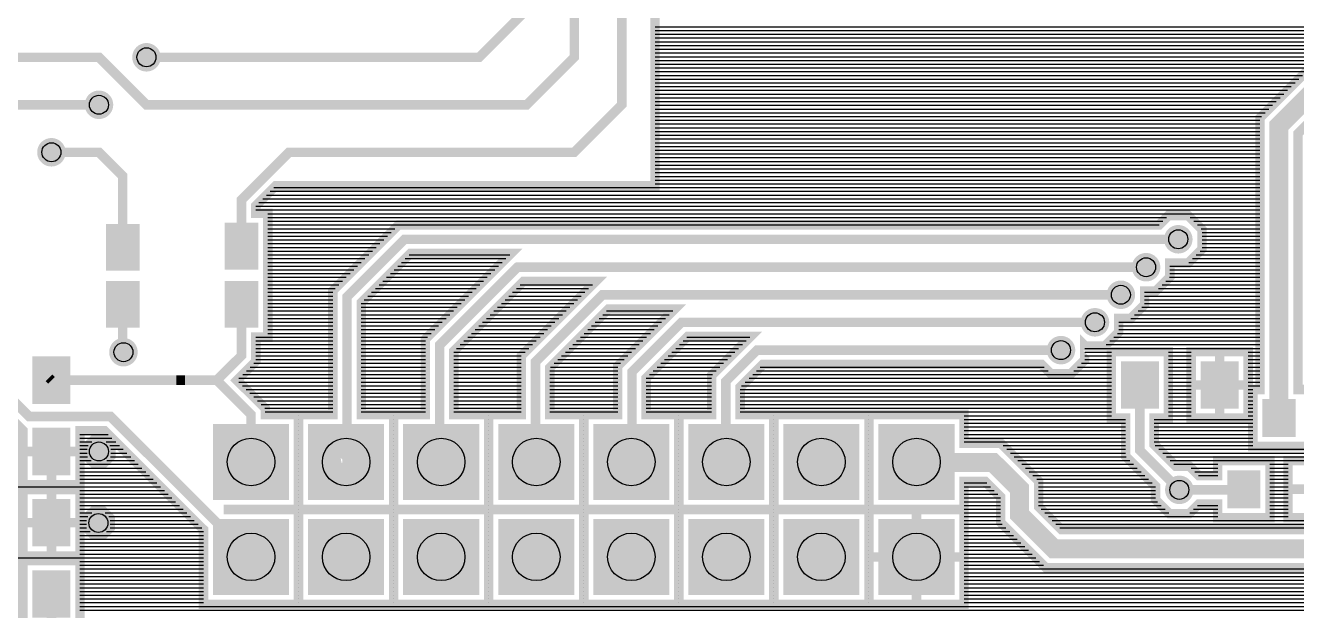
# Model space of a CAD drawing. Header units: inches. Extents: x -1.97 to 1.97, y -1.92 to 2.03.
# Drawn here: x -0.629 to 0.708, y 0.385 to 1.001 of the extents above; entities that cross this region are included whole.
import ezdxf

# ---------------------------------------------------------------- set-up
doc = ezdxf.new("R2010")
doc.units = ezdxf.units.IN
doc.layers.get('0').update_dxf_attribs({"linetype": 'CONTINUOUS'})

# ---------------------------------------------------------------- blocks, each defined once
blk = doc.blocks.new('EPAD')
at = {"const_width": 0.5}
blk.add_lwpolyline([(-0.25, 0, 1), (0.25, 0, 1)], format="xyb", close=True, dxfattribs=at)
blk = doc.blocks.new('RPAD')
blk.add_trace([(-0.5, -0.5), (-0.5, 0.5), (0.5, -0.5), (0.5, 0.5)])

msp = doc.modelspace()

# ---------------------------------------------------------------- linework, layer by layer
for points, const_width in [([(-0.655626, 0.599145), (-0.631625, 0.575144), (-0.631625, 0.517919), (-0.571626, 0.517919), (-0.571626, 0.574801), (-0.54572, 0.574801), (-0.441625, 0.470706), (-0.441625, 0.391919), (-0.341626, 0.391919), (-0.341626, 0.491919), (-0.420412, 0.491919), (-0.420413, 0.491919), (-0.341626, 0.491919), (-0.341626, 0.591919), (-0.376626, 0.591919), (-0.376626, 0.598091), (-0.406453, 0.627919), (-0.386626, 0.647746), (-0.386626, 0.673313), (-0.373909, 0.673313), (-0.373909, 0.803697), (-0.386626, 0.803697), (-0.386626, 0.811706), (-0.365728, 0.832604), (0.033375, 0.832604), (0.033375, 1.985711)], 0.01), ([(-1.301625, 1.967919), (-0.051625, 1.967919), (-0.001625, 1.917919), (-0.001625, 0.917919), (-0.051625, 0.867919), (-0.351625, 0.867919), (-0.401625, 0.817919), (-0.401625, 0.769091)], 0.01), ([(-0.551625, 0.917919), (-1.801625, 0.917919), (-1.851625, 0.967919), (-1.851625, 1.867919), (-1.801625, 1.917919), (-1.351625, 1.917919)], 0.01), ([(-1.301625, 1.917919), (-0.101625, 1.917919), (-0.051625, 1.867919), (-0.051625, 0.967919), (-0.101625, 0.917919), (-0.501625, 0.917919), (-0.551625, 0.967919), (-1.751625, 0.967919)], 0.01), ([(-1.350453, 1.869091), (-0.152798, 1.869091), (-0.101625, 1.817919), (-0.101625, 1.017919), (-0.151625, 0.967919), (-0.501625, 0.967919)], 0.01), ([(0.750487, 0.984919), (0.669715, 0.904147), (0.669715, 0.61823), (0.662215, 0.61823), (0.662215, 0.558231), (0.717215, 0.558231)], 0.01), ([(0.689715, 0.788919), (0.689715, 0.895863), (0.741864, 0.948013), (0.75877, 0.964919), (0.873375, 0.964919)], 0.02), ([(0.717215, 0.61823), (0.709715, 0.61823), (0.709715, 0.88758), (0.767054, 0.944919)], 0.01), ([(-0.601625, 0.867919), (-0.551625, 0.867919), (-0.526625, 0.842919), (-0.526625, 0.767919)], 0.01), ([(0.608777, 0.786677), (0.608777, 0.765967), (0.594133, 0.751322), (0.57489, 0.751322), (0.57489, 0.736564), (0.560245, 0.721919), (0.548374, 0.721919), (0.548374, 0.707564), (0.53373, 0.692919), (0.521122, 0.692919), (0.521122, 0.678564), (0.506477, 0.663919), (0.485767, 0.663919), (0.485374, 0.664312), (0.485374, 0.649255), (0.47073, 0.63461), (0.45002, 0.63461), (0.44002, 0.64461), (0.146835, 0.64461), (0.122854, 0.62063), (0.122854, 0.591919), (0.158374, 0.591919), (0.158374, 0.491919), (0.058375, 0.491919), (0.058375, 0.591919), (0.092855, 0.591919), (0.092855, 0.633056), (0.133719, 0.673919), (0.067545, 0.673919), (0.024085, 0.630459), (0.024085, 0.591919), (0.058374, 0.591919), (0.058374, 0.491919), (-0.041625, 0.491919), (-0.041625, 0.591919), (-0.005915, 0.591919), (-0.005915, 0.642885), (0.05412, 0.702919), (-0.015607, 0.702919), (-0.077366, 0.64116), (-0.077366, 0.591919), (-0.041626, 0.591919), (-0.041626, 0.491919), (-0.141625, 0.491919), (-0.141625, 0.591919), (-0.107365, 0.591919), (-0.107365, 0.653586), (-0.029032, 0.731919), (-0.105116, 0.731919), (-0.178274, 0.658762), (-0.178274, 0.591919), (-0.141626, 0.591919), (-0.141626, 0.491919), (-0.241625, 0.491919), (-0.241625, 0.591919), (-0.208273, 0.591919), (-0.208273, 0.671188), (-0.118139, 0.761322), (-0.224009, 0.761322), (-0.275626, 0.709706), (-0.275626, 0.591919), (-0.241626, 0.591919), (-0.241626, 0.491919), (-0.341625, 0.491919), (-0.341625, 0.591919), (-0.305625, 0.591919), (-0.305625, 0.722132), (-0.236435, 0.791321), (0.563422, 0.791321), (0.573422, 0.801321), (0.594133, 0.801321), (0.608777, 0.786677)], 0.01), ([(0.689715, 0.606253), (0.689715, 0.784919), (0.689715, 0.788919)], 0.02), ([(0.583778, 0.776322), (-0.230222, 0.776322), (-0.290625, 0.715919), (-0.290625, 0.532445), (-0.290177, 0.531997), (-0.291625, 0.541919)], 0.01), ([(0.54989, 0.746919), (-0.111329, 0.746919), (-0.193273, 0.664975), (-0.193273, 0.543567), (-0.191625, 0.541919)], 0.01), ([(0.523375, 0.717919), (-0.02182, 0.717919), (-0.092366, 0.647373), (-0.092366, 0.542659), (-0.091625, 0.541919)], 0.01), ([(-0.391625, 0.441919), (-0.539507, 0.589801), (-0.622869, 0.589801), (-0.625069, 0.589801), (-0.645971, 0.610703), (-0.645971, 0.699265), (-0.652625, 0.705919), (-0.651625, 0.707919)], 0.01), ([(-0.526625, 0.707919), (-0.526625, 0.658207), (-0.525876, 0.657458)], 0.01), ([(-0.401625, 0.707919), (-0.401625, 0.653959), (-0.427666, 0.627919), (-0.461106, 0.627919)], 0.01), ([(0.496122, 0.688919), (0.061332, 0.688919), (0.009085, 0.636672), (0.009085, 0.542629), (0.008375, 0.541919)], 0.01), ([(0.191375, 0.65961), (0.186375, 0.65961), (0.140622, 0.65961), (0.107854, 0.626843), (0.107854, 0.542439), (0.108375, 0.541919)], 0.01), ([(0.460375, 0.65961), (0.191375, 0.65961)], 0.01), ([(0.573374, 0.587919), (0.558374, 0.587919), (0.558374, 0.560248), (0.581098, 0.537524), (0.59524, 0.537524), (0.60524, 0.527524), (0.625215, 0.527524), (0.625215, 0.54323), (0.680215, 0.54323), (0.680215, 0.483231), (0.625215, 0.483231), (0.625215, 0.497525), (0.60524, 0.497525), (0.59524, 0.487525), (0.57453, 0.487525), (0.559885, 0.502169), (0.559885, 0.516311), (0.528375, 0.547822), (0.528375, 0.587919), (0.513375, 0.587919), (0.513375, 0.657919), (0.573374, 0.657919), (0.573374, 0.587919)], 0.01), ([(0.597375, 0.587919), (0.657374, 0.587919), (0.657374, 0.657919), (0.597375, 0.657919), (0.597375, 0.587919)], 0.01), ([(0.627375, 0.657919), (0.627375, 0.622919)], 0.01), ([(-0.601625, 0.627919), (-0.604106, 0.630399)], 0.01), ([(-0.601625, 0.627919), (-0.470285, 0.627919)], 0.01), ([(-0.461106, 0.627919), (-0.470285, 0.627919)], 0.01), ([(-0.391625, 0.541919), (-0.391625, 0.591878), (-0.427666, 0.627919)], 0.01), ([(0.543375, 0.622919), (0.543375, 0.554035), (0.584885, 0.512524)], 0.01), ([(0.597375, 0.622919), (0.627375, 0.622919)], 0.01), ([(0.657374, 0.622919), (0.627375, 0.622919)], 0.01), ([(0.627375, 0.587919), (0.627375, 0.622919)], 0.01), ([(0.689715, 0.588231), (0.689715, 0.606253)], 0.02), ([(0.158375, 0.491919), (0.258374, 0.491919), (0.258374, 0.591919), (0.158375, 0.591919), (0.158375, 0.491919)], 0.01), ([(0.772378, 0.470543), (0.461033, 0.470543), (0.436885, 0.494692), (0.436885, 0.52165), (0.397054, 0.561481), (0.358374, 0.561481), (0.358374, 0.591919), (0.258375, 0.591919), (0.258375, 0.491919), (0.358374, 0.491919), (0.358374, 0.521481), (0.380486, 0.521481), (0.396885, 0.505082), (0.396885, 0.478124), (0.444466, 0.430544), (0.772378, 0.430544)], 0.01), ([(-0.556803, 0.540419), (-0.546448, 0.540419), (-0.539125, 0.547741), (-0.539125, 0.558096), (-0.546448, 0.565419), (-0.556803, 0.565419), (-0.564125, 0.558096), (-0.564125, 0.547741), (-0.556803, 0.540419)], 0.01), ([(-0.631625, 0.552919), (-0.601625, 0.552919)], 0.01), ([(-0.601625, 0.552919), (-0.551625, 0.552919)], 0.01), ([(-0.571626, 0.552919), (-0.601625, 0.552919)], 0.01), ([(-0.601625, 0.517919), (-0.601625, 0.552919)], 0.01), ([(0.792378, 0.450544), (0.45275, 0.450544), (0.416885, 0.486408), (0.416885, 0.513366), (0.38877, 0.541481), (0.308909, 0.541481), (0.306208, 0.544182), (0.308375, 0.541919)], 0.02), ([(0.754215, 0.54323), (0.699215, 0.54323), (0.699215, 0.483231), (0.754215, 0.483231), (0.754215, 0.54323)], 0.01), ([(-0.631625, 0.442919), (-0.571626, 0.442919), (-0.571626, 0.512919), (-0.631625, 0.512919), (-0.631625, 0.442919)], 0.01), ([(-0.601625, 0.512919), (-0.601625, 0.477919)], 0.01), ([(0.584885, 0.512524), (0.652009, 0.512524), (0.652715, 0.513231)], 0.01), ([(0.699215, 0.513231), (0.726715, 0.513231)], 0.01), ([(-0.557398, 0.46514), (-0.547043, 0.46514), (-0.53972, 0.472463), (-0.53972, 0.482818), (-0.547043, 0.49014), (-0.557398, 0.49014), (-0.56472, 0.482818), (-0.56472, 0.472463), (-0.557398, 0.46514)], 0.01), ([(-0.341625, 0.391919), (-0.241626, 0.391919), (-0.241626, 0.491919), (-0.341625, 0.491919), (-0.341625, 0.391919)], 0.01), ([(-0.241625, 0.391919), (-0.141626, 0.391919), (-0.141626, 0.491919), (-0.241625, 0.491919), (-0.241625, 0.391919)], 0.01), ([(-0.141625, 0.391919), (-0.041626, 0.391919), (-0.041626, 0.491919), (-0.141625, 0.491919), (-0.141625, 0.391919)], 0.01), ([(-0.041625, 0.391919), (0.058374, 0.391919), (0.058374, 0.491919), (-0.041625, 0.491919), (-0.041625, 0.391919)], 0.01), ([(0.058375, 0.391919), (0.158374, 0.391919), (0.158374, 0.491919), (0.058375, 0.491919), (0.058375, 0.391919)], 0.01), ([(0.158375, 0.391919), (0.258374, 0.391919), (0.258374, 0.491919), (0.158375, 0.491919), (0.158375, 0.391919)], 0.01), ([(0.258375, 0.391919), (0.358374, 0.391919), (0.358374, 0.491919), (0.258375, 0.491919), (0.258375, 0.391919)], 0.01), ([(0.308375, 0.491919), (0.308375, 0.441919)], 0.01), ([(-0.631625, 0.477919), (-0.601625, 0.477919)], 0.01), ([(-0.601625, 0.477919), (-0.552499, 0.477919), (-0.55222, 0.47764)], 0.01), ([(-0.571626, 0.477919), (-0.601625, 0.477919)], 0.01), ([(-0.601625, 0.442919), (-0.601625, 0.477919)], 0.01), ([(-0.631625, 0.367919), (-0.631625, 0.437919), (-0.571626, 0.437919), (-0.571626, 0.367919)], 0.01), ([(0.258375, 0.441919), (0.308375, 0.441919)], 0.01), ([(0.358374, 0.441919), (0.308375, 0.441919)], 0.01), ([(0.308375, 0.391919), (0.308375, 0.441919)], 0.01), ([(-0.601625, 0.402919), (-0.601625, 0.323919), (-0.600625, 0.322919), (-0.601625, 0.327919)], 0.01)]:
    msp.add_lwpolyline(points, dxfattribs=dict(const_width=const_width))
for points in [[(0.033375, 1.000069), (0.880242, 1.000069)], [(0.033375, 0.996132), (0.876305, 0.996132)], [(0.033375, 0.992195), (0.872368, 0.992195)], [(0.033375, 0.988258), (0.868431, 0.988258)], [(0.033375, 0.984321), (0.749889, 0.984321)], [(0.033375, 0.980384), (0.745952, 0.980384)], [(0.033375, 0.976447), (0.742015, 0.976447)], [(0.033375, 0.97251), (0.738078, 0.97251)], [(0.033375, 0.968573), (0.734141, 0.968573)], [(0.033375, 0.964636), (0.730204, 0.964636)], [(0.033375, 0.960699), (0.726267, 0.960699)], [(0.033375, 0.956762), (0.72233, 0.956762)], [(0.033375, 0.952825), (0.718393, 0.952825)], [(0.033375, 0.948888), (0.714456, 0.948888)], [(0.033375, 0.944951), (0.710519, 0.944951)], [(0.033375, 0.941014), (0.706582, 0.941014)], [(0.033375, 0.937077), (0.702645, 0.937077)], [(0.033375, 0.93314), (0.698708, 0.93314)], [(0.033375, 0.929203), (0.694771, 0.929203)], [(0.033375, 0.925266), (0.690834, 0.925266)], [(0.033375, 0.921329), (0.686897, 0.921329)], [(0.033375, 0.917392), (0.68296, 0.917392)], [(0.033375, 0.913455), (0.679023, 0.913455)], [(0.033375, 0.909518), (0.675086, 0.909518)], [(0.033375, 0.905581), (0.671149, 0.905581)], [(0.033375, 0.901644), (0.669715, 0.901644)], [(0.033375, 0.897707), (0.669715, 0.897707)], [(0.033375, 0.89377), (0.669715, 0.89377)], [(0.033375, 0.889833), (0.669715, 0.889833)], [(0.033375, 0.885896), (0.669715, 0.885896)], [(0.033375, 0.881959), (0.669715, 0.881959)], [(0.033375, 0.878022), (0.669715, 0.878022)], [(0.033375, 0.874085), (0.669715, 0.874085)], [(0.033375, 0.870148), (0.669715, 0.870148)], [(0.033375, 0.866211), (0.669715, 0.866211)], [(0.033375, 0.862274), (0.669715, 0.862274)], [(0.033375, 0.858337), (0.669715, 0.858337)], [(0.033375, 0.8544), (0.669715, 0.8544)], [(0.033375, 0.850463), (0.669715, 0.850463)], [(0.033375, 0.846526), (0.669715, 0.846526)], [(0.033375, 0.842589), (0.669715, 0.842589)], [(-0.367554, 0.830778), (0.669715, 0.830778)], [(0.033375, 0.838652), (0.669715, 0.838652)], [(0.033375, 0.834715), (0.669715, 0.834715)], [(-0.379365, 0.818967), (0.669715, 0.818967)], [(-0.375428, 0.822904), (0.669715, 0.822904)], [(-0.371491, 0.826841), (0.669715, 0.826841)], [(-0.386626, 0.811093), (0.669715, 0.811093)], [(-0.386626, 0.807156), (0.669715, 0.807156)], [(-0.383302, 0.81503), (0.669715, 0.81503)], [(-0.373909, 0.803219), (0.669715, 0.803219)], [(-0.373909, 0.799282), (0.571383, 0.799282)], [(-0.373909, 0.795345), (0.567446, 0.795345)], [(-0.373909, 0.791408), (0.563509, 0.791408)], [(0.596172, 0.799282), (0.669715, 0.799282)], [(0.600109, 0.795345), (0.669715, 0.795345)], [(0.604046, 0.791408), (0.669715, 0.791408)], [(-0.373909, 0.787471), (-0.240286, 0.787471)], [(-0.373909, 0.783534), (-0.244223, 0.783534)], [(-0.373909, 0.779597), (-0.24816, 0.779597)], [(-0.373909, 0.77566), (-0.252097, 0.77566)], [(0.607983, 0.787471), (0.669715, 0.787471)], [(0.608777, 0.783534), (0.669715, 0.783534)], [(0.608777, 0.779597), (0.669715, 0.779597)], [(0.608777, 0.77566), (0.669715, 0.77566)], [(-0.373909, 0.771723), (-0.256034, 0.771723)], [(-0.373909, 0.767786), (-0.259971, 0.767786)], [(-0.373909, 0.763849), (-0.263908, 0.763849)], [(0.606659, 0.763849), (0.669715, 0.763849)], [(0.608777, 0.771723), (0.669715, 0.771723)], [(0.608777, 0.767786), (0.669715, 0.767786)], [(-0.373909, 0.759912), (-0.267845, 0.759912)], [(-0.373909, 0.755975), (-0.271782, 0.755975)], [(-0.373909, 0.752038), (-0.275719, 0.752038)], [(-0.233294, 0.752038), (-0.127423, 0.752038)], [(-0.229357, 0.755975), (-0.123486, 0.755975)], [(-0.22542, 0.759912), (-0.119549, 0.759912)], [(0.594848, 0.752038), (0.669715, 0.752038)], [(0.598785, 0.755975), (0.669715, 0.755975)], [(0.602722, 0.759912), (0.669715, 0.759912)], [(-0.373909, 0.748101), (-0.279656, 0.748101)], [(-0.373909, 0.744164), (-0.283593, 0.744164)], [(-0.373909, 0.740227), (-0.28753, 0.740227)], [(-0.373909, 0.73629), (-0.291467, 0.73629)], [(-0.249042, 0.73629), (-0.143171, 0.73629)], [(-0.245105, 0.740227), (-0.139234, 0.740227)], [(-0.241168, 0.744164), (-0.135297, 0.744164)], [(-0.237231, 0.748101), (-0.13136, 0.748101)], [(0.574616, 0.73629), (0.669715, 0.73629)], [(0.57489, 0.748101), (0.669715, 0.748101)], [(0.57489, 0.744164), (0.669715, 0.744164)], [(0.57489, 0.740227), (0.669715, 0.740227)], [(-0.373909, 0.732353), (-0.295404, 0.732353)], [(-0.373909, 0.728416), (-0.299341, 0.728416)], [(-0.373909, 0.724479), (-0.303278, 0.724479)], [(-0.260853, 0.724479), (-0.154982, 0.724479)], [(-0.256916, 0.728416), (-0.151045, 0.728416)], [(-0.252979, 0.732353), (-0.147108, 0.732353)], [(-0.112557, 0.724479), (-0.036472, 0.724479)], [(-0.10862, 0.728416), (-0.032535, 0.728416)], [(0.562805, 0.724479), (0.669715, 0.724479)], [(0.566742, 0.728416), (0.669715, 0.728416)], [(0.570679, 0.732353), (0.669715, 0.732353)], [(-0.373909, 0.720542), (-0.305625, 0.720542)], [(-0.373909, 0.716605), (-0.305625, 0.716605)], [(-0.373909, 0.712668), (-0.305625, 0.712668)], [(-0.373909, 0.708731), (-0.305625, 0.708731)], [(-0.275626, 0.708731), (-0.17073, 0.708731)], [(-0.272664, 0.712668), (-0.166793, 0.712668)], [(-0.268727, 0.716605), (-0.162856, 0.716605)], [(-0.26479, 0.720542), (-0.158919, 0.720542)], [(-0.128305, 0.708731), (-0.05222, 0.708731)], [(-0.124368, 0.712668), (-0.048283, 0.712668)], [(-0.120431, 0.716605), (-0.044346, 0.716605)], [(-0.116494, 0.720542), (-0.040409, 0.720542)], [(0.548374, 0.720542), (0.669715, 0.720542)], [(0.548374, 0.716605), (0.669715, 0.716605)], [(0.548374, 0.712668), (0.669715, 0.712668)], [(0.548374, 0.708731), (0.669715, 0.708731)], [(-0.373909, 0.704794), (-0.305625, 0.704794)], [(-0.373909, 0.700857), (-0.305625, 0.700857)], [(-0.373909, 0.69692), (-0.305625, 0.69692)], [(-0.275626, 0.704794), (-0.174667, 0.704794)], [(-0.275626, 0.700857), (-0.178604, 0.700857)], [(-0.275626, 0.69692), (-0.182541, 0.69692)], [(-0.140116, 0.69692), (-0.064031, 0.69692)], [(-0.136179, 0.700857), (-0.060094, 0.700857)], [(-0.132242, 0.704794), (-0.056157, 0.704794)], [(-0.021606, 0.69692), (0.04812, 0.69692)], [(-0.017669, 0.700857), (0.052057, 0.700857)], [(0.53773, 0.69692), (0.669715, 0.69692)], [(0.541667, 0.700857), (0.669715, 0.700857)], [(0.545604, 0.704794), (0.669715, 0.704794)], [(-0.373909, 0.692983), (-0.305625, 0.692983)], [(-0.373909, 0.689046), (-0.305625, 0.689046)], [(-0.373909, 0.685109), (-0.305625, 0.685109)], [(-0.275626, 0.692983), (-0.186478, 0.692983)], [(-0.275626, 0.689046), (-0.190415, 0.689046)], [(-0.275626, 0.685109), (-0.194352, 0.685109)], [(-0.151927, 0.685109), (-0.075843, 0.685109)], [(-0.14799, 0.689046), (-0.071906, 0.689046)], [(-0.144053, 0.692983), (-0.067969, 0.692983)], [(-0.033417, 0.685109), (0.036309, 0.685109)], [(-0.02948, 0.689046), (0.040246, 0.689046)], [(-0.025543, 0.692983), (0.044183, 0.692983)], [(0.521122, 0.689046), (0.669715, 0.689046)], [(0.521122, 0.685109), (0.669715, 0.685109)], [(0.533793, 0.692983), (0.669715, 0.692983)], [(-0.386626, 0.673298), (-0.305625, 0.673298)], [(-0.386626, 0.669361), (-0.305625, 0.669361)], [(-0.373909, 0.681172), (-0.305625, 0.681172)], [(-0.373909, 0.677235), (-0.305625, 0.677235)], [(-0.275626, 0.681172), (-0.198289, 0.681172)], [(-0.275626, 0.677235), (-0.202226, 0.677235)], [(-0.275626, 0.673298), (-0.206163, 0.673298)], [(-0.275626, 0.669361), (-0.208273, 0.669361)], [(-0.167675, 0.669361), (-0.091591, 0.669361)], [(-0.163738, 0.673298), (-0.087654, 0.673298)], [(-0.159801, 0.677235), (-0.083717, 0.677235)], [(-0.155864, 0.681172), (-0.07978, 0.681172)], [(-0.049165, 0.669361), (0.020561, 0.669361)], [(-0.045228, 0.673298), (0.024498, 0.673298)], [(-0.041291, 0.677235), (0.028435, 0.677235)], [(-0.037354, 0.681172), (0.032372, 0.681172)], [(0.062986, 0.669361), (0.12916, 0.669361)], [(0.066923, 0.673298), (0.133097, 0.673298)], [(0.511919, 0.669361), (0.669715, 0.669361)], [(0.515856, 0.673298), (0.669715, 0.673298)], [(0.519793, 0.677235), (0.669715, 0.677235)], [(0.521122, 0.681172), (0.669715, 0.681172)], [(-0.386626, 0.665424), (-0.305625, 0.665424)], [(-0.386626, 0.661487), (-0.305625, 0.661487)], [(-0.386626, 0.65755), (-0.305625, 0.65755)], [(-0.275626, 0.665424), (-0.208273, 0.665424)], [(-0.275626, 0.661487), (-0.208273, 0.661487)], [(-0.275626, 0.65755), (-0.208273, 0.65755)], [(-0.178274, 0.65755), (-0.103402, 0.65755)], [(-0.175549, 0.661487), (-0.099465, 0.661487)], [(-0.171612, 0.665424), (-0.095528, 0.665424)], [(-0.060976, 0.65755), (0.00875, 0.65755)], [(-0.057039, 0.661487), (0.012687, 0.661487)], [(-0.053102, 0.665424), (0.016624, 0.665424)], [(0.051175, 0.65755), (0.117349, 0.65755)], [(0.055112, 0.661487), (0.121286, 0.661487)], [(0.059049, 0.665424), (0.125223, 0.665424)], [(0.485374, 0.661487), (0.669715, 0.661487)], [(0.485374, 0.65755), (0.513375, 0.65755)], [(0.507981, 0.665424), (0.669715, 0.665424)], [(0.573374, 0.65755), (0.597375, 0.65755)], [(0.657374, 0.65755), (0.669715, 0.65755)], [(-0.388633, 0.645739), (-0.305625, 0.645739)], [(-0.386626, 0.653613), (-0.305625, 0.653613)], [(-0.386626, 0.649676), (-0.305625, 0.649676)], [(-0.275626, 0.653613), (-0.208273, 0.653613)], [(-0.275626, 0.649676), (-0.208273, 0.649676)], [(-0.275626, 0.645739), (-0.208273, 0.645739)], [(-0.178274, 0.653613), (-0.107339, 0.653613)], [(-0.178274, 0.649676), (-0.107365, 0.649676)], [(-0.178274, 0.645739), (-0.107365, 0.645739)], [(-0.072787, 0.645739), (-0.003061, 0.645739)], [(-0.06885, 0.649676), (0.000876, 0.649676)], [(-0.064913, 0.653613), (0.004813, 0.653613)], [(0.039364, 0.645739), (0.105538, 0.645739)], [(0.043301, 0.649676), (0.109475, 0.649676)], [(0.047238, 0.653613), (0.113412, 0.653613)], [(0.481858, 0.645739), (0.513375, 0.645739)], [(0.485374, 0.653613), (0.513375, 0.653613)], [(0.485374, 0.649676), (0.513375, 0.649676)], [(0.573374, 0.653613), (0.597375, 0.653613)], [(0.573374, 0.649676), (0.597375, 0.649676)], [(0.573374, 0.645739), (0.597375, 0.645739)], [(0.657374, 0.653613), (0.669715, 0.653613)], [(0.657374, 0.649676), (0.669715, 0.649676)], [(0.657374, 0.645739), (0.669715, 0.645739)], [(-0.404381, 0.629991), (-0.305625, 0.629991)], [(-0.400444, 0.633928), (-0.305625, 0.633928)], [(-0.396507, 0.637865), (-0.305625, 0.637865)], [(-0.39257, 0.641802), (-0.305625, 0.641802)], [(-0.275626, 0.641802), (-0.208273, 0.641802)], [(-0.275626, 0.637865), (-0.208273, 0.637865)], [(-0.275626, 0.633928), (-0.208273, 0.633928)], [(-0.275626, 0.629991), (-0.208273, 0.629991)], [(-0.178274, 0.641802), (-0.107365, 0.641802)], [(-0.178274, 0.637865), (-0.107365, 0.637865)], [(-0.178274, 0.633928), (-0.107365, 0.633928)], [(-0.178274, 0.629991), (-0.107365, 0.629991)], [(-0.077366, 0.637865), (-0.005915, 0.637865)], [(-0.077366, 0.633928), (-0.005915, 0.633928)], [(-0.077366, 0.629991), (-0.005915, 0.629991)], [(-0.076724, 0.641802), (-0.005915, 0.641802)], [(0.024085, 0.629991), (0.092855, 0.629991)], [(0.027553, 0.633928), (0.093727, 0.633928)], [(0.03149, 0.637865), (0.097664, 0.637865)], [(0.035427, 0.641802), (0.101601, 0.641802)], [(0.132215, 0.629991), (0.513375, 0.629991)], [(0.136152, 0.633928), (0.513375, 0.633928)], [(0.140089, 0.637865), (0.446765, 0.637865)], [(0.144026, 0.641802), (0.442828, 0.641802)], [(0.473984, 0.637865), (0.513375, 0.637865)], [(0.477921, 0.641802), (0.513375, 0.641802)], [(0.573374, 0.641802), (0.597375, 0.641802)], [(0.573374, 0.637865), (0.597375, 0.637865)], [(0.573374, 0.633928), (0.597375, 0.633928)], [(0.573374, 0.629991), (0.597375, 0.629991)], [(0.657374, 0.641802), (0.669715, 0.641802)], [(0.657374, 0.637865), (0.669715, 0.637865)], [(0.657374, 0.633928), (0.669715, 0.633928)], [(0.657374, 0.629991), (0.669715, 0.629991)], [(-0.404588, 0.626054), (-0.305625, 0.626054)], [(-0.400651, 0.622117), (-0.305625, 0.622117)], [(-0.396714, 0.61818), (-0.305625, 0.61818)], [(-0.275626, 0.626054), (-0.208273, 0.626054)], [(-0.275626, 0.622117), (-0.208273, 0.622117)], [(-0.275626, 0.61818), (-0.208273, 0.61818)], [(-0.178274, 0.626054), (-0.107365, 0.626054)], [(-0.178274, 0.622117), (-0.107365, 0.622117)], [(-0.178274, 0.61818), (-0.107365, 0.61818)], [(-0.077366, 0.626054), (-0.005915, 0.626054)], [(-0.077366, 0.622117), (-0.005915, 0.622117)], [(-0.077366, 0.61818), (-0.005915, 0.61818)], [(0.024085, 0.626054), (0.092855, 0.626054)], [(0.024085, 0.622117), (0.092855, 0.622117)], [(0.024085, 0.61818), (0.092855, 0.61818)], [(0.122854, 0.61818), (0.513375, 0.61818)], [(0.124341, 0.622117), (0.513375, 0.622117)], [(0.128278, 0.626054), (0.513375, 0.626054)], [(0.573374, 0.626054), (0.597375, 0.626054)], [(0.573374, 0.622117), (0.597375, 0.622117)], [(0.573374, 0.61818), (0.597375, 0.61818)], [(0.657374, 0.626054), (0.669715, 0.626054)], [(0.657374, 0.622117), (0.669715, 0.622117)], [(0.657374, 0.61818), (0.662215, 0.61818)], [(-0.392777, 0.614243), (-0.305625, 0.614243)], [(-0.38884, 0.610306), (-0.305625, 0.610306)], [(-0.384903, 0.606369), (-0.305625, 0.606369)], [(-0.380966, 0.602431), (-0.305625, 0.602431)], [(-0.275626, 0.614243), (-0.208273, 0.614243)], [(-0.275626, 0.610306), (-0.208273, 0.610306)], [(-0.275626, 0.606369), (-0.208273, 0.606369)], [(-0.275626, 0.602431), (-0.208273, 0.602431)], [(-0.178274, 0.614243), (-0.107365, 0.614243)], [(-0.178274, 0.610306), (-0.107365, 0.610306)], [(-0.178274, 0.606369), (-0.107365, 0.606369)], [(-0.178274, 0.602431), (-0.107365, 0.602431)], [(-0.077366, 0.614243), (-0.005915, 0.614243)], [(-0.077366, 0.610306), (-0.005915, 0.610306)], [(-0.077366, 0.606369), (-0.005915, 0.606369)], [(-0.077366, 0.602431), (-0.005915, 0.602431)], [(0.024085, 0.614243), (0.092855, 0.614243)], [(0.024085, 0.610306), (0.092855, 0.610306)], [(0.024085, 0.606369), (0.092855, 0.606369)], [(0.024085, 0.602431), (0.092855, 0.602431)], [(0.122854, 0.614243), (0.513375, 0.614243)], [(0.122854, 0.610306), (0.513375, 0.610306)], [(0.122854, 0.606369), (0.513375, 0.606369)], [(0.122854, 0.602431), (0.513375, 0.602431)], [(0.573374, 0.614243), (0.597375, 0.614243)], [(0.573374, 0.610306), (0.597375, 0.610306)], [(0.573374, 0.606369), (0.597375, 0.606369)], [(0.573374, 0.602431), (0.597375, 0.602431)], [(0.657374, 0.614243), (0.662215, 0.614243)], [(0.657374, 0.610306), (0.662215, 0.610306)], [(0.657374, 0.606369), (0.662215, 0.606369)], [(0.657374, 0.602431), (0.662215, 0.602431)], [(-0.377029, 0.598494), (-0.305625, 0.598494)], [(-0.376626, 0.594557), (-0.305625, 0.594557)], [(-0.341626, 0.59062), (-0.341625, 0.59062)], [(-0.275626, 0.598494), (-0.208273, 0.598494)], [(-0.275626, 0.594557), (-0.208273, 0.594557)], [(-0.241626, 0.59062), (-0.241625, 0.59062)], [(-0.178274, 0.598494), (-0.107365, 0.598494)], [(-0.178274, 0.594557), (-0.107365, 0.594557)], [(-0.141626, 0.59062), (-0.141625, 0.59062)], [(-0.077366, 0.598494), (-0.005915, 0.598494)], [(-0.077366, 0.594557), (-0.005915, 0.594557)], [(-0.041626, 0.59062), (-0.041625, 0.59062)], [(0.024085, 0.598494), (0.092855, 0.598494)], [(0.024085, 0.594557), (0.092855, 0.594557)], [(0.058374, 0.59062), (0.058375, 0.59062)], [(0.122854, 0.598494), (0.513375, 0.598494)], [(0.122854, 0.594557), (0.513375, 0.594557)], [(0.158374, 0.59062), (0.158375, 0.59062)], [(0.258374, 0.59062), (0.258375, 0.59062)], [(0.358374, 0.59062), (0.513375, 0.59062)], [(0.573374, 0.598494), (0.597375, 0.598494)], [(0.573374, 0.594557), (0.597375, 0.594557)], [(0.573374, 0.59062), (0.597375, 0.59062)], [(0.657374, 0.598494), (0.662215, 0.598494)], [(0.657374, 0.594557), (0.662215, 0.594557)], [(0.657374, 0.59062), (0.662215, 0.59062)], [(-0.341626, 0.586683), (-0.341625, 0.586683)], [(-0.341626, 0.582746), (-0.341625, 0.582746)], [(-0.341626, 0.578809), (-0.341625, 0.578809)], [(-0.241626, 0.586683), (-0.241625, 0.586683)], [(-0.241626, 0.582746), (-0.241625, 0.582746)], [(-0.241626, 0.578809), (-0.241625, 0.578809)], [(-0.141626, 0.586683), (-0.141625, 0.586683)], [(-0.141626, 0.582746), (-0.141625, 0.582746)], [(-0.141626, 0.578809), (-0.141625, 0.578809)], [(-0.041626, 0.586683), (-0.041625, 0.586683)], [(-0.041626, 0.582746), (-0.041625, 0.582746)], [(-0.041626, 0.578809), (-0.041625, 0.578809)], [(0.058374, 0.586683), (0.058375, 0.586683)], [(0.058374, 0.582746), (0.058375, 0.582746)], [(0.058374, 0.578809), (0.058375, 0.578809)], [(0.158374, 0.586683), (0.158375, 0.586683)], [(0.158374, 0.582746), (0.158375, 0.582746)], [(0.158374, 0.578809), (0.158375, 0.578809)], [(0.258374, 0.586683), (0.258375, 0.586683)], [(0.258374, 0.582746), (0.258375, 0.582746)], [(0.258374, 0.578809), (0.258375, 0.578809)], [(0.358374, 0.586683), (0.528375, 0.586683)], [(0.358374, 0.582746), (0.528375, 0.582746)], [(0.358374, 0.578809), (0.528375, 0.578809)], [(0.558374, 0.586683), (0.662215, 0.586683)], [(0.558374, 0.582746), (0.662215, 0.582746)], [(0.558374, 0.578809), (0.662215, 0.578809)], [(-0.571626, 0.570935), (-0.541854, 0.570935)], [(-0.571626, 0.566998), (-0.537917, 0.566998)], [(-0.571626, 0.563061), (-0.55916, 0.563061)], [(-0.54409, 0.563061), (-0.53398, 0.563061)], [(-0.341626, 0.574872), (-0.341625, 0.574872)], [(-0.341626, 0.570935), (-0.341625, 0.570935)], [(-0.341626, 0.566998), (-0.341625, 0.566998)], [(-0.341626, 0.563061), (-0.341625, 0.563061)], [(-0.241626, 0.574872), (-0.241625, 0.574872)], [(-0.241626, 0.570935), (-0.241625, 0.570935)], [(-0.241626, 0.566998), (-0.241625, 0.566998)], [(-0.241626, 0.563061), (-0.241625, 0.563061)], [(-0.141626, 0.574872), (-0.141625, 0.574872)], [(-0.141626, 0.570935), (-0.141625, 0.570935)], [(-0.141626, 0.566998), (-0.141625, 0.566998)], [(-0.141626, 0.563061), (-0.141625, 0.563061)], [(-0.041626, 0.574872), (-0.041625, 0.574872)], [(-0.041626, 0.570935), (-0.041625, 0.570935)], [(-0.041626, 0.566998), (-0.041625, 0.566998)], [(-0.041626, 0.563061), (-0.041625, 0.563061)], [(0.058374, 0.574872), (0.058375, 0.574872)], [(0.058374, 0.570935), (0.058375, 0.570935)], [(0.058374, 0.566998), (0.058375, 0.566998)], [(0.058374, 0.563061), (0.058375, 0.563061)], [(0.158374, 0.574872), (0.158375, 0.574872)], [(0.158374, 0.570935), (0.158375, 0.570935)], [(0.158374, 0.566998), (0.158375, 0.566998)], [(0.158374, 0.563061), (0.158375, 0.563061)], [(0.258374, 0.574872), (0.258375, 0.574872)], [(0.258374, 0.570935), (0.258375, 0.570935)], [(0.258374, 0.566998), (0.258375, 0.566998)], [(0.258374, 0.563061), (0.258375, 0.563061)], [(0.358374, 0.574872), (0.528375, 0.574872)], [(0.358374, 0.570935), (0.528375, 0.570935)], [(0.358374, 0.566998), (0.528375, 0.566998)], [(0.358374, 0.563061), (0.528375, 0.563061)], [(0.558374, 0.574872), (0.662215, 0.574872)], [(0.558374, 0.570935), (0.662215, 0.570935)], [(0.558374, 0.566998), (0.662215, 0.566998)], [(0.558374, 0.563061), (0.662215, 0.563061)], [(-0.571626, 0.559124), (-0.563097, 0.559124)], [(-0.571626, 0.555187), (-0.564125, 0.555187)], [(-0.571626, 0.55125), (-0.564125, 0.55125)], [(-0.540153, 0.559124), (-0.530043, 0.559124)], [(-0.539125, 0.555187), (-0.526106, 0.555187)], [(-0.539125, 0.55125), (-0.522169, 0.55125)], [(-0.341626, 0.559124), (-0.341625, 0.559124)], [(-0.341626, 0.555187), (-0.341625, 0.555187)], [(-0.341626, 0.55125), (-0.341625, 0.55125)], [(-0.241626, 0.559124), (-0.241625, 0.559124)], [(-0.241626, 0.555187), (-0.241625, 0.555187)], [(-0.241626, 0.55125), (-0.241625, 0.55125)], [(-0.141626, 0.559124), (-0.141625, 0.559124)], [(-0.141626, 0.555187), (-0.141625, 0.555187)], [(-0.141626, 0.55125), (-0.141625, 0.55125)], [(-0.041626, 0.559124), (-0.041625, 0.559124)], [(-0.041626, 0.555187), (-0.041625, 0.555187)], [(-0.041626, 0.55125), (-0.041625, 0.55125)], [(0.058374, 0.559124), (0.058375, 0.559124)], [(0.058374, 0.555187), (0.058375, 0.555187)], [(0.058374, 0.55125), (0.058375, 0.55125)], [(0.158374, 0.559124), (0.158375, 0.559124)], [(0.158374, 0.555187), (0.158375, 0.555187)], [(0.158374, 0.55125), (0.158375, 0.55125)], [(0.258374, 0.559124), (0.258375, 0.559124)], [(0.258374, 0.555187), (0.258375, 0.555187)], [(0.258374, 0.55125), (0.258375, 0.55125)], [(0.39941, 0.559124), (0.528375, 0.559124)], [(0.403347, 0.555187), (0.528375, 0.555187)], [(0.407284, 0.55125), (0.528375, 0.55125)], [(0.559498, 0.559124), (0.662215, 0.559124)], [(0.563435, 0.555187), (0.772378, 0.555187)], [(0.567372, 0.55125), (0.772378, 0.55125)], [(-0.571626, 0.547313), (-0.563697, 0.547313)], [(-0.571626, 0.543376), (-0.55976, 0.543376)], [(-0.571626, 0.539439), (-0.510358, 0.539439)], [(-0.571626, 0.535502), (-0.506421, 0.535502)], [(-0.54349, 0.543376), (-0.514295, 0.543376)], [(-0.539553, 0.547313), (-0.518232, 0.547313)], [(-0.341626, 0.547313), (-0.341625, 0.547313)], [(-0.341626, 0.543376), (-0.341625, 0.543376)], [(-0.341626, 0.539439), (-0.341625, 0.539439)], [(-0.341626, 0.535502), (-0.341625, 0.535502)], [(-0.241626, 0.547313), (-0.241625, 0.547313)], [(-0.241626, 0.543376), (-0.241625, 0.543376)], [(-0.241626, 0.539439), (-0.241625, 0.539439)], [(-0.241626, 0.535502), (-0.241625, 0.535502)], [(-0.141626, 0.547313), (-0.141625, 0.547313)], [(-0.141626, 0.543376), (-0.141625, 0.543376)], [(-0.141626, 0.539439), (-0.141625, 0.539439)], [(-0.141626, 0.535502), (-0.141625, 0.535502)], [(-0.041626, 0.547313), (-0.041625, 0.547313)], [(-0.041626, 0.543376), (-0.041625, 0.543376)], [(-0.041626, 0.539439), (-0.041625, 0.539439)], [(-0.041626, 0.535502), (-0.041625, 0.535502)], [(0.058374, 0.547313), (0.058375, 0.547313)], [(0.058374, 0.543376), (0.058375, 0.543376)], [(0.058374, 0.539439), (0.058375, 0.539439)], [(0.058374, 0.535502), (0.058375, 0.535502)], [(0.158374, 0.547313), (0.158375, 0.547313)], [(0.158374, 0.543376), (0.158375, 0.543376)], [(0.158374, 0.539439), (0.158375, 0.539439)], [(0.158374, 0.535502), (0.158375, 0.535502)], [(0.258374, 0.547313), (0.258375, 0.547313)], [(0.258374, 0.543376), (0.258375, 0.543376)], [(0.258374, 0.539439), (0.258375, 0.539439)], [(0.258374, 0.535502), (0.258375, 0.535502)], [(0.411221, 0.547313), (0.528883, 0.547313)], [(0.415158, 0.543376), (0.53282, 0.543376)], [(0.419095, 0.539439), (0.536757, 0.539439)], [(0.423032, 0.535502), (0.540694, 0.535502)], [(0.571309, 0.547313), (0.772378, 0.547313)], [(0.575246, 0.543376), (0.772378, 0.543376)], [(0.579183, 0.539439), (0.625215, 0.539439)], [(0.597262, 0.535502), (0.625215, 0.535502)], [(0.680215, 0.539439), (0.699215, 0.539439)], [(0.680215, 0.535502), (0.699215, 0.535502)], [(-0.571626, 0.531565), (-0.502484, 0.531565)], [(-0.571626, 0.527628), (-0.498547, 0.527628)], [(-0.571626, 0.523691), (-0.49461, 0.523691)], [(-0.341626, 0.531565), (-0.341625, 0.531565)], [(-0.341626, 0.527628), (-0.341625, 0.527628)], [(-0.341626, 0.523691), (-0.341625, 0.523691)], [(-0.241626, 0.531565), (-0.241625, 0.531565)], [(-0.241626, 0.527628), (-0.241625, 0.527628)], [(-0.241626, 0.523691), (-0.241625, 0.523691)], [(-0.141626, 0.531565), (-0.141625, 0.531565)], [(-0.141626, 0.527628), (-0.141625, 0.527628)], [(-0.141626, 0.523691), (-0.141625, 0.523691)], [(-0.041626, 0.531565), (-0.041625, 0.531565)], [(-0.041626, 0.527628), (-0.041625, 0.527628)], [(-0.041626, 0.523691), (-0.041625, 0.523691)], [(0.058374, 0.531565), (0.058375, 0.531565)], [(0.058374, 0.527628), (0.058375, 0.527628)], [(0.058374, 0.523691), (0.058375, 0.523691)], [(0.158374, 0.531565), (0.158375, 0.531565)], [(0.158374, 0.527628), (0.158375, 0.527628)], [(0.158374, 0.523691), (0.158375, 0.523691)], [(0.258374, 0.531565), (0.258375, 0.531565)], [(0.258374, 0.527628), (0.258375, 0.527628)], [(0.258374, 0.523691), (0.258375, 0.523691)], [(0.426969, 0.531565), (0.544631, 0.531565)], [(0.430906, 0.527628), (0.548569, 0.527628)], [(0.434843, 0.523691), (0.552506, 0.523691)], [(0.601199, 0.531565), (0.625215, 0.531565)], [(0.605136, 0.527628), (0.625215, 0.527628)], [(0.680215, 0.531565), (0.699215, 0.531565)], [(0.680215, 0.527628), (0.699215, 0.527628)], [(0.680215, 0.523691), (0.699215, 0.523691)], [(-0.670626, 0.515817), (-0.486736, 0.515817)], [(-0.571626, 0.519754), (-0.490673, 0.519754)], [(-0.571626, 0.51188), (-0.482799, 0.51188)], [(-0.341626, 0.519754), (-0.341625, 0.519754)], [(-0.341626, 0.515817), (-0.341625, 0.515817)], [(-0.341626, 0.51188), (-0.341625, 0.51188)], [(-0.241626, 0.519754), (-0.241625, 0.519754)], [(-0.241626, 0.515817), (-0.241625, 0.515817)], [(-0.241626, 0.51188), (-0.241625, 0.51188)], [(-0.141626, 0.519754), (-0.141625, 0.519754)], [(-0.141626, 0.515817), (-0.141625, 0.515817)], [(-0.141626, 0.51188), (-0.141625, 0.51188)], [(-0.041626, 0.519754), (-0.041625, 0.519754)], [(-0.041626, 0.515817), (-0.041625, 0.515817)], [(-0.041626, 0.51188), (-0.041625, 0.51188)], [(0.058374, 0.519754), (0.058375, 0.519754)], [(0.058374, 0.515817), (0.058375, 0.515817)], [(0.058374, 0.51188), (0.058375, 0.51188)], [(0.158374, 0.519754), (0.158375, 0.519754)], [(0.158374, 0.515817), (0.158375, 0.515817)], [(0.158374, 0.51188), (0.158375, 0.51188)], [(0.258374, 0.519754), (0.258375, 0.519754)], [(0.258374, 0.515817), (0.258375, 0.515817)], [(0.258374, 0.51188), (0.258375, 0.51188)], [(0.358374, 0.519754), (0.382213, 0.519754)], [(0.358374, 0.515817), (0.38615, 0.515817)], [(0.358374, 0.51188), (0.390087, 0.51188)], [(0.436885, 0.519754), (0.556443, 0.519754)], [(0.436885, 0.515817), (0.559885, 0.515817)], [(0.436885, 0.51188), (0.559885, 0.51188)], [(0.680215, 0.519754), (0.699215, 0.519754)], [(0.680215, 0.515817), (0.699215, 0.515817)], [(0.680215, 0.51188), (0.699215, 0.51188)], [(-0.571626, 0.507943), (-0.478862, 0.507943)], [(-0.571626, 0.504006), (-0.474925, 0.504006)], [(-0.571626, 0.500069), (-0.470988, 0.500069)], [(-0.571626, 0.496132), (-0.467051, 0.496132)], [(-0.341626, 0.507943), (-0.341625, 0.507943)], [(-0.341626, 0.504006), (-0.341625, 0.504006)], [(-0.341626, 0.500069), (-0.341625, 0.500069)], [(-0.341626, 0.496132), (-0.341625, 0.496132)], [(-0.241626, 0.507943), (-0.241625, 0.507943)], [(-0.241626, 0.504006), (-0.241625, 0.504006)], [(-0.241626, 0.500069), (-0.241625, 0.500069)], [(-0.241626, 0.496132), (-0.241625, 0.496132)], [(-0.141626, 0.507943), (-0.141625, 0.507943)], [(-0.141626, 0.504006), (-0.141625, 0.504006)], [(-0.141626, 0.500069), (-0.141625, 0.500069)], [(-0.141626, 0.496132), (-0.141625, 0.496132)], [(-0.041626, 0.507943), (-0.041625, 0.507943)], [(-0.041626, 0.504006), (-0.041625, 0.504006)], [(-0.041626, 0.500069), (-0.041625, 0.500069)], [(-0.041626, 0.496132), (-0.041625, 0.496132)], [(0.058374, 0.507943), (0.058375, 0.507943)], [(0.058374, 0.504006), (0.058375, 0.504006)], [(0.058374, 0.500069), (0.058375, 0.500069)], [(0.058374, 0.496132), (0.058375, 0.496132)], [(0.158374, 0.507943), (0.158375, 0.507943)], [(0.158374, 0.504006), (0.158375, 0.504006)], [(0.158374, 0.500069), (0.158375, 0.500069)], [(0.158374, 0.496132), (0.158375, 0.496132)], [(0.258374, 0.507943), (0.258375, 0.507943)], [(0.258374, 0.504006), (0.258375, 0.504006)], [(0.258374, 0.500069), (0.258375, 0.500069)], [(0.258374, 0.496132), (0.258375, 0.496132)], [(0.358374, 0.507943), (0.394024, 0.507943)], [(0.358374, 0.504006), (0.396885, 0.504006)], [(0.358374, 0.500069), (0.396885, 0.500069)], [(0.358374, 0.496132), (0.396885, 0.496132)], [(0.436885, 0.507943), (0.559885, 0.507943)], [(0.436885, 0.504006), (0.559885, 0.504006)], [(0.436885, 0.500069), (0.561985, 0.500069)], [(0.436885, 0.496132), (0.565922, 0.496132)], [(0.603848, 0.496132), (0.625215, 0.496132)], [(0.680215, 0.507943), (0.699215, 0.507943)], [(0.680215, 0.504006), (0.699215, 0.504006)], [(0.680215, 0.500069), (0.699215, 0.500069)], [(0.680215, 0.496132), (0.699215, 0.496132)], [(-0.571626, 0.492195), (-0.463114, 0.492195)], [(-0.571626, 0.488258), (-0.55928, 0.488258)], [(-0.571626, 0.484321), (-0.563217, 0.484321)], [(-0.545161, 0.488258), (-0.459177, 0.488258)], [(-0.541224, 0.484321), (-0.45524, 0.484321)], [(-0.341626, 0.492195), (-0.341625, 0.492195)], [(-0.341626, 0.488258), (-0.341625, 0.488258)], [(-0.341626, 0.484321), (-0.341625, 0.484321)], [(-0.241626, 0.492195), (-0.241625, 0.492195)], [(-0.241626, 0.488258), (-0.241625, 0.488258)], [(-0.241626, 0.484321), (-0.241625, 0.484321)], [(-0.141626, 0.492195), (-0.141625, 0.492195)], [(-0.141626, 0.488258), (-0.141625, 0.488258)], [(-0.141626, 0.484321), (-0.141625, 0.484321)], [(-0.041626, 0.492195), (-0.041625, 0.492195)], [(-0.041626, 0.488258), (-0.041625, 0.488258)], [(-0.041626, 0.484321), (-0.041625, 0.484321)], [(0.058374, 0.492195), (0.058375, 0.492195)], [(0.058374, 0.488258), (0.058375, 0.488258)], [(0.058374, 0.484321), (0.058375, 0.484321)], [(0.158374, 0.492195), (0.158375, 0.492195)], [(0.158374, 0.488258), (0.158375, 0.488258)], [(0.158374, 0.484321), (0.158375, 0.484321)], [(0.258374, 0.492195), (0.258375, 0.492195)], [(0.258374, 0.488258), (0.258375, 0.488258)], [(0.258374, 0.484321), (0.258375, 0.484321)], [(0.358374, 0.492195), (0.396885, 0.492195)], [(0.358374, 0.488258), (0.396885, 0.488258)], [(0.358374, 0.484321), (0.396885, 0.484321)], [(0.439381, 0.492195), (0.569859, 0.492195)], [(0.443319, 0.488258), (0.573796, 0.488258)], [(0.447256, 0.484321), (0.625215, 0.484321)], [(0.595974, 0.488258), (0.625215, 0.488258)], [(0.599911, 0.492195), (0.625215, 0.492195)], [(0.680215, 0.492195), (0.699215, 0.492195)], [(0.680215, 0.488258), (0.699215, 0.488258)], [(0.680215, 0.484321), (0.699215, 0.484321)], [(-0.571626, 0.480384), (-0.56472, 0.480384)], [(-0.571626, 0.476447), (-0.56472, 0.476447)], [(-0.571626, 0.47251), (-0.56472, 0.47251)], [(-0.571626, 0.468573), (-0.560831, 0.468573)], [(-0.543609, 0.468573), (-0.441625, 0.468573)], [(-0.53972, 0.480384), (-0.451303, 0.480384)], [(-0.53972, 0.476447), (-0.447366, 0.476447)], [(-0.53972, 0.47251), (-0.443429, 0.47251)], [(-0.341626, 0.480384), (-0.341625, 0.480384)], [(-0.341626, 0.476447), (-0.341625, 0.476447)], [(-0.341626, 0.47251), (-0.341625, 0.47251)], [(-0.341626, 0.468573), (-0.341625, 0.468573)], [(-0.241626, 0.480384), (-0.241625, 0.480384)], [(-0.241626, 0.476447), (-0.241625, 0.476447)], [(-0.241626, 0.47251), (-0.241625, 0.47251)], [(-0.241626, 0.468573), (-0.241625, 0.468573)], [(-0.141626, 0.480384), (-0.141625, 0.480384)], [(-0.141626, 0.476447), (-0.141625, 0.476447)], [(-0.141626, 0.47251), (-0.141625, 0.47251)], [(-0.141626, 0.468573), (-0.141625, 0.468573)], [(-0.041626, 0.480384), (-0.041625, 0.480384)], [(-0.041626, 0.476447), (-0.041625, 0.476447)], [(-0.041626, 0.47251), (-0.041625, 0.47251)], [(-0.041626, 0.468573), (-0.041625, 0.468573)], [(0.058374, 0.480384), (0.058375, 0.480384)], [(0.058374, 0.476447), (0.058375, 0.476447)], [(0.058374, 0.47251), (0.058375, 0.47251)], [(0.058374, 0.468573), (0.058375, 0.468573)], [(0.158374, 0.480384), (0.158375, 0.480384)], [(0.158374, 0.476447), (0.158375, 0.476447)], [(0.158374, 0.47251), (0.158375, 0.47251)], [(0.158374, 0.468573), (0.158375, 0.468573)], [(0.258374, 0.480384), (0.258375, 0.480384)], [(0.258374, 0.476447), (0.258375, 0.476447)], [(0.258374, 0.47251), (0.258375, 0.47251)], [(0.258374, 0.468573), (0.258375, 0.468573)], [(0.358374, 0.480384), (0.396885, 0.480384)], [(0.358374, 0.476447), (0.398563, 0.476447)], [(0.358374, 0.47251), (0.4025, 0.47251)], [(0.358374, 0.468573), (0.406437, 0.468573)], [(0.451193, 0.480384), (0.772378, 0.480384)], [(0.45513, 0.476447), (0.772378, 0.476447)], [(0.459067, 0.47251), (0.772378, 0.47251)], [(-0.571626, 0.464636), (-0.441625, 0.464636)], [(-0.571626, 0.460699), (-0.441625, 0.460699)], [(-0.571626, 0.456762), (-0.441625, 0.456762)], [(-0.341626, 0.464636), (-0.341625, 0.464636)], [(-0.341626, 0.460699), (-0.341625, 0.460699)], [(-0.341626, 0.456762), (-0.341625, 0.456762)], [(-0.241626, 0.464636), (-0.241625, 0.464636)], [(-0.241626, 0.460699), (-0.241625, 0.460699)], [(-0.241626, 0.456762), (-0.241625, 0.456762)], [(-0.141626, 0.464636), (-0.141625, 0.464636)], [(-0.141626, 0.460699), (-0.141625, 0.460699)], [(-0.141626, 0.456762), (-0.141625, 0.456762)], [(-0.041626, 0.464636), (-0.041625, 0.464636)], [(-0.041626, 0.460699), (-0.041625, 0.460699)], [(-0.041626, 0.456762), (-0.041625, 0.456762)], [(0.058374, 0.464636), (0.058375, 0.464636)], [(0.058374, 0.460699), (0.058375, 0.460699)], [(0.058374, 0.456762), (0.058375, 0.456762)], [(0.158374, 0.464636), (0.158375, 0.464636)], [(0.158374, 0.460699), (0.158375, 0.460699)], [(0.158374, 0.456762), (0.158375, 0.456762)], [(0.258374, 0.464636), (0.258375, 0.464636)], [(0.258374, 0.460699), (0.258375, 0.460699)], [(0.258374, 0.456762), (0.258375, 0.456762)], [(0.358374, 0.464636), (0.410374, 0.464636)], [(0.358374, 0.460699), (0.414311, 0.460699)], [(0.358374, 0.456762), (0.418248, 0.456762)], [(-0.571626, 0.452825), (-0.441625, 0.452825)], [(-0.571626, 0.448888), (-0.441625, 0.448888)], [(-0.571626, 0.444951), (-0.441625, 0.444951)], [(-0.341626, 0.452825), (-0.341625, 0.452825)], [(-0.341626, 0.448888), (-0.341625, 0.448888)], [(-0.341626, 0.444951), (-0.341625, 0.444951)], [(-0.241626, 0.452825), (-0.241625, 0.452825)], [(-0.241626, 0.448888), (-0.241625, 0.448888)], [(-0.241626, 0.444951), (-0.241625, 0.444951)], [(-0.141626, 0.452825), (-0.141625, 0.452825)], [(-0.141626, 0.448888), (-0.141625, 0.448888)], [(-0.141626, 0.444951), (-0.141625, 0.444951)], [(-0.041626, 0.452825), (-0.041625, 0.452825)], [(-0.041626, 0.448888), (-0.041625, 0.448888)], [(-0.041626, 0.444951), (-0.041625, 0.444951)], [(0.058374, 0.452825), (0.058375, 0.452825)], [(0.058374, 0.448888), (0.058375, 0.448888)], [(0.058374, 0.444951), (0.058375, 0.444951)], [(0.158374, 0.452825), (0.158375, 0.452825)], [(0.158374, 0.448888), (0.158375, 0.448888)], [(0.158374, 0.444951), (0.158375, 0.444951)], [(0.258374, 0.452825), (0.258375, 0.452825)], [(0.258374, 0.448888), (0.258375, 0.448888)], [(0.258374, 0.444951), (0.258375, 0.444951)], [(0.358374, 0.452825), (0.422185, 0.452825)], [(0.358374, 0.448888), (0.426122, 0.448888)], [(0.358374, 0.444951), (0.430059, 0.444951)], [(-0.673126, 0.441014), (-0.441625, 0.441014)], [(-0.571626, 0.437077), (-0.441625, 0.437077)], [(-0.571626, 0.43314), (-0.441625, 0.43314)], [(-0.571626, 0.429203), (-0.441625, 0.429203)], [(-0.341626, 0.441014), (-0.341625, 0.441014)], [(-0.341626, 0.437077), (-0.341625, 0.437077)], [(-0.341626, 0.43314), (-0.341625, 0.43314)], [(-0.341626, 0.429203), (-0.341625, 0.429203)], [(-0.241626, 0.441014), (-0.241625, 0.441014)], [(-0.241626, 0.437077), (-0.241625, 0.437077)], [(-0.241626, 0.43314), (-0.241625, 0.43314)], [(-0.241626, 0.429203), (-0.241625, 0.429203)], [(-0.141626, 0.441014), (-0.141625, 0.441014)], [(-0.141626, 0.437077), (-0.141625, 0.437077)], [(-0.141626, 0.43314), (-0.141625, 0.43314)], [(-0.141626, 0.429203), (-0.141625, 0.429203)], [(-0.041626, 0.441014), (-0.041625, 0.441014)], [(-0.041626, 0.437077), (-0.041625, 0.437077)], [(-0.041626, 0.43314), (-0.041625, 0.43314)], [(-0.041626, 0.429203), (-0.041625, 0.429203)], [(0.058374, 0.441014), (0.058375, 0.441014)], [(0.058374, 0.437077), (0.058375, 0.437077)], [(0.058374, 0.43314), (0.058375, 0.43314)], [(0.058374, 0.429203), (0.058375, 0.429203)], [(0.158374, 0.441014), (0.158375, 0.441014)], [(0.158374, 0.437077), (0.158375, 0.437077)], [(0.158374, 0.43314), (0.158375, 0.43314)], [(0.158374, 0.429203), (0.158375, 0.429203)], [(0.258374, 0.441014), (0.258375, 0.441014)], [(0.258374, 0.437077), (0.258375, 0.437077)], [(0.258374, 0.43314), (0.258375, 0.43314)], [(0.258374, 0.429203), (0.258375, 0.429203)], [(0.358374, 0.441014), (0.433996, 0.441014)], [(0.358374, 0.437077), (0.437933, 0.437077)], [(0.358374, 0.43314), (0.44187, 0.43314)], [(0.358374, 0.429203), (0.772378, 0.429203)], [(-0.571626, 0.425266), (-0.441625, 0.425266)], [(-0.571626, 0.421329), (-0.441625, 0.421329)], [(-0.571626, 0.417392), (-0.441625, 0.417392)], [(-0.341626, 0.425266), (-0.341625, 0.425266)], [(-0.341626, 0.421329), (-0.341625, 0.421329)], [(-0.341626, 0.417392), (-0.341625, 0.417392)], [(-0.241626, 0.425266), (-0.241625, 0.425266)], [(-0.241626, 0.421329), (-0.241625, 0.421329)], [(-0.241626, 0.417392), (-0.241625, 0.417392)], [(-0.141626, 0.425266), (-0.141625, 0.425266)], [(-0.141626, 0.421329), (-0.141625, 0.421329)], [(-0.141626, 0.417392), (-0.141625, 0.417392)], [(-0.041626, 0.425266), (-0.041625, 0.425266)], [(-0.041626, 0.421329), (-0.041625, 0.421329)], [(-0.041626, 0.417392), (-0.041625, 0.417392)], [(0.058374, 0.425266), (0.058375, 0.425266)], [(0.058374, 0.421329), (0.058375, 0.421329)], [(0.058374, 0.417392), (0.058375, 0.417392)], [(0.158374, 0.425266), (0.158375, 0.425266)], [(0.158374, 0.421329), (0.158375, 0.421329)], [(0.158374, 0.417392), (0.158375, 0.417392)], [(0.258374, 0.425266), (0.258375, 0.425266)], [(0.258374, 0.421329), (0.258375, 0.421329)], [(0.258374, 0.417392), (0.258375, 0.417392)], [(0.358374, 0.425266), (0.772378, 0.425266)], [(0.358374, 0.421329), (0.772378, 0.421329)], [(0.358374, 0.417392), (0.772378, 0.417392)], [(-0.571626, 0.413455), (-0.441625, 0.413455)], [(-0.571626, 0.409518), (-0.441625, 0.409518)], [(-0.571626, 0.405581), (-0.441625, 0.405581)], [(-0.571626, 0.401644), (-0.441625, 0.401644)], [(-0.341626, 0.413455), (-0.341625, 0.413455)], [(-0.341626, 0.409518), (-0.341625, 0.409518)], [(-0.341626, 0.405581), (-0.341625, 0.405581)], [(-0.341626, 0.401644), (-0.341625, 0.401644)], [(-0.241626, 0.413455), (-0.241625, 0.413455)], [(-0.241626, 0.409518), (-0.241625, 0.409518)], [(-0.241626, 0.405581), (-0.241625, 0.405581)], [(-0.241626, 0.401644), (-0.241625, 0.401644)], [(-0.141626, 0.413455), (-0.141625, 0.413455)], [(-0.141626, 0.409518), (-0.141625, 0.409518)], [(-0.141626, 0.405581), (-0.141625, 0.405581)], [(-0.141626, 0.401644), (-0.141625, 0.401644)], [(-0.041626, 0.413455), (-0.041625, 0.413455)], [(-0.041626, 0.409518), (-0.041625, 0.409518)], [(-0.041626, 0.405581), (-0.041625, 0.405581)], [(-0.041626, 0.401644), (-0.041625, 0.401644)], [(0.058374, 0.413455), (0.058375, 0.413455)], [(0.058374, 0.409518), (0.058375, 0.409518)], [(0.058374, 0.405581), (0.058375, 0.405581)], [(0.058374, 0.401644), (0.058375, 0.401644)], [(0.158374, 0.413455), (0.158375, 0.413455)], [(0.158374, 0.409518), (0.158375, 0.409518)], [(0.158374, 0.405581), (0.158375, 0.405581)], [(0.158374, 0.401644), (0.158375, 0.401644)], [(0.258374, 0.413455), (0.258375, 0.413455)], [(0.258374, 0.409518), (0.258375, 0.409518)], [(0.258374, 0.405581), (0.258375, 0.405581)], [(0.258374, 0.401644), (0.258375, 0.401644)], [(0.358374, 0.413455), (0.772378, 0.413455)], [(0.358374, 0.409518), (0.772378, 0.409518)], [(0.358374, 0.405581), (0.772378, 0.405581)], [(0.358374, 0.401644), (0.772378, 0.401644)], [(-0.571626, 0.397707), (-0.441625, 0.397707)], [(-0.571626, 0.39377), (-0.441625, 0.39377)], [(-0.571626, 0.389833), (0.772378, 0.389833)], [(-0.341626, 0.397707), (-0.341625, 0.397707)], [(-0.341626, 0.39377), (-0.341625, 0.39377)], [(-0.241626, 0.397707), (-0.241625, 0.397707)], [(-0.241626, 0.39377), (-0.241625, 0.39377)], [(-0.141626, 0.397707), (-0.141625, 0.397707)], [(-0.141626, 0.39377), (-0.141625, 0.39377)], [(-0.041626, 0.397707), (-0.041625, 0.397707)], [(-0.041626, 0.39377), (-0.041625, 0.39377)], [(0.058374, 0.397707), (0.058375, 0.397707)], [(0.058374, 0.39377), (0.058375, 0.39377)], [(0.158374, 0.397707), (0.158375, 0.397707)], [(0.158374, 0.39377), (0.158375, 0.39377)], [(0.258374, 0.397707), (0.258375, 0.397707)], [(0.258374, 0.39377), (0.258375, 0.39377)], [(0.358374, 0.397707), (0.772378, 0.397707)], [(0.358374, 0.39377), (0.772378, 0.39377)], [(-0.571626, 0.385896), (0.772378, 0.385896)]]:
    msp.add_lwpolyline(points)
for centre, radius in [((-0.501625, 0.967919), 0.01), ((-0.551625, 0.917919), 0.01), ((-0.601625, 0.867919), 0.01), ((0.583778, 0.776322), 0.01), ((0.54989, 0.746919), 0.01), ((0.523375, 0.717919), 0.01), ((0.496122, 0.688919), 0.01), ((0.460375, 0.65961), 0.01), ((-0.525876, 0.657458), 0.01), ((-0.551625, 0.552919), 0.01), ((-0.391625, 0.541919), 0.025), ((-0.291625, 0.541919), 0.025), ((-0.191625, 0.541919), 0.025), ((-0.091625, 0.541919), 0.025), ((0.008375, 0.541919), 0.025), ((0.108375, 0.541919), 0.025), ((0.208375, 0.541919), 0.025), ((0.308375, 0.541919), 0.025), ((0.584885, 0.512524), 0.01), ((-0.55222, 0.47764), 0.01), ((-0.391625, 0.441919), 0.025), ((-0.291625, 0.441919), 0.025), ((-0.191625, 0.441919), 0.025), ((-0.091625, 0.441919), 0.025), ((0.008375, 0.441919), 0.025), ((0.108375, 0.441919), 0.025), ((0.208375, 0.441919), 0.025), ((0.308375, 0.441919), 0.025)]:
    msp.add_circle(centre, radius)

# ---------------------------------------------------------------- block references
for name, p, xscale, yscale in [('EPAD', (-0.501625, 0.967919), 0.03, 0.03), ('EPAD', (-0.551625, 0.917919), 0.03, 0.03), ('EPAD', (-0.601625, 0.867919), 0.03, 0.03), ('RPAD', (-0.526625, 0.767919), 0.035433, 0.049213), ('RPAD', (-0.401625, 0.769091), 0.035433, 0.049213), ('EPAD', (0.583778, 0.776322), 0.03, 0.03), ('EPAD', (0.54989, 0.746919), 0.03, 0.03), ('RPAD', (-0.526625, 0.707919), 0.035433, 0.049213), ('RPAD', (-0.401625, 0.707919), 0.035433, 0.049213), ('EPAD', (0.523375, 0.717919), 0.03, 0.03), ('EPAD', (0.496122, 0.688919), 0.03, 0.03), ('EPAD', (-0.525876, 0.657458), 0.03, 0.03), ('EPAD', (0.460375, 0.65961), 0.03, 0.03), ('RPAD', (-0.601625, 0.627919), 0.04, 0.05), ('RPAD', (0.543375, 0.622919), 0.04, 0.05), ('RPAD', (0.627375, 0.622919), 0.04, 0.05), ('RPAD', (-0.601625, 0.552919), 0.04, 0.05), ('RPAD', (-0.391625, 0.541919), 0.08, 0.08), ('RPAD', (-0.291625, 0.541919), 0.08, 0.08), ('RPAD', (-0.191625, 0.541919), 0.08, 0.08), ('RPAD', (-0.091625, 0.541919), 0.08, 0.08), ('RPAD', (0.008375, 0.541919), 0.08, 0.08), ('RPAD', (0.108375, 0.541919), 0.08, 0.08), ('RPAD', (0.208375, 0.541919), 0.08, 0.08), ('RPAD', (0.308375, 0.541919), 0.08, 0.08), ('EPAD', (-0.551625, 0.552919), 0.03, 0.03), ('EPAD', (0.584885, 0.512524), 0.03, 0.03), ('RPAD', (-0.601625, 0.477919), 0.04, 0.05), ('EPAD', (-0.55222, 0.47764), 0.03, 0.03), ('RPAD', (-0.391625, 0.441919), 0.08, 0.08), ('RPAD', (-0.291625, 0.441919), 0.08, 0.08), ('RPAD', (-0.191625, 0.441919), 0.08, 0.08), ('RPAD', (-0.091625, 0.441919), 0.08, 0.08), ('RPAD', (0.008375, 0.441919), 0.08, 0.08), ('RPAD', (0.108375, 0.441919), 0.08, 0.08), ('RPAD', (0.208375, 0.441919), 0.08, 0.08), ('RPAD', (0.308375, 0.441919), 0.08, 0.08), ('RPAD', (-0.601625, 0.402919), 0.04, 0.05)]:
    msp.add_blockref(name, p, dxfattribs=dict(xscale=xscale, yscale=yscale))
at = {"xscale": 0.035, "yscale": 0.04, "rotation": 180}
for p in [(0.689715, 0.588231), (0.652715, 0.513231)]:
    msp.add_blockref('RPAD', p, dxfattribs=at)

doc.saveas('drawing.dxf')
